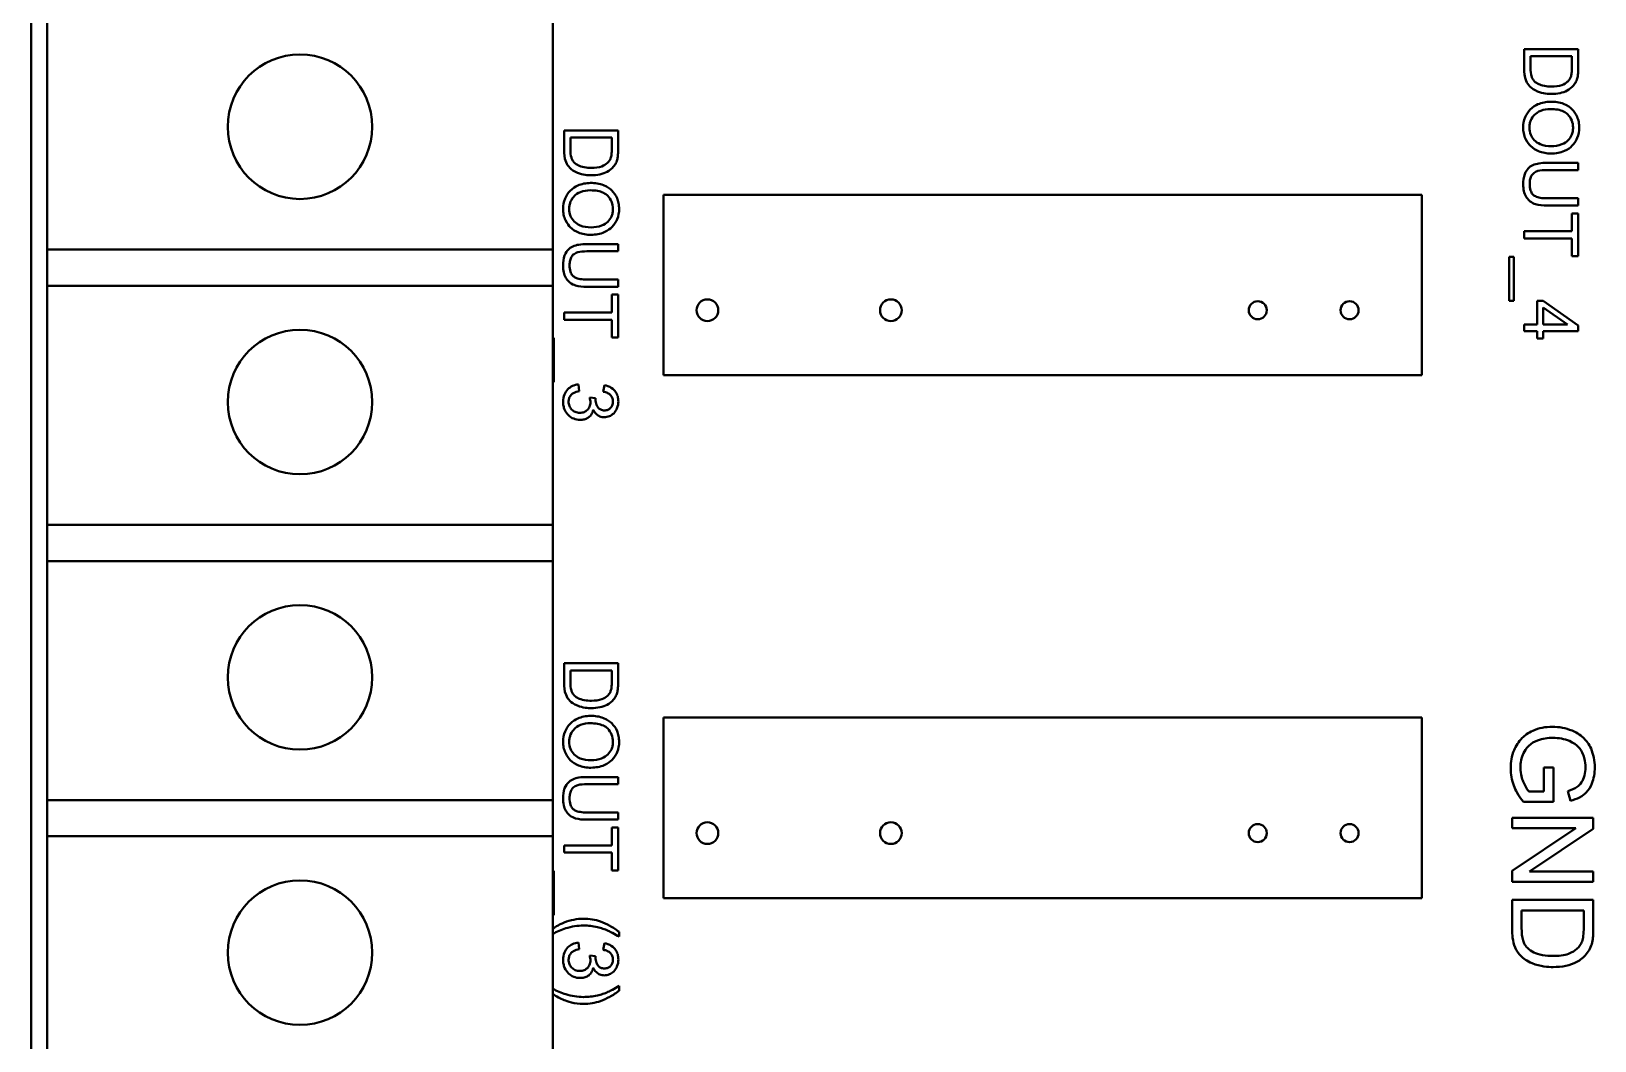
# Model space of a CAD drawing. Header units: millimetres. Extents: x 0 to 4205, y 0 to 2970.
# Drawn here: x 1889.35 to 1932.64, y 2444.78 to 2472.72 of the extents above; entities that cross this region are included whole.
import ezdxf

# ---------------------------------------------------------------- set-up
doc = ezdxf.new("R2010")
doc.units = ezdxf.units.MM
doc.header["$LTSCALE"] = 5
doc.layers.add('가시적인 것(ISO)', color=3, linetype='Continuous', lineweight=40)

msp = doc.modelspace()

# ---------------------------------------------------------------- linework, layer by layer
at = {"layer": '가시적인 것(ISO)'}
for p, q in [((1889.348, 2558.891), (1889.348, 2388.891)), ((1889.788, 2473.301), (1889.788, 2466.681)), ((1903.787, 2466.681), (1903.787, 2473.301)), ((1932.181, 2472.229), (1930.681, 2472.229)), ((1930.681, 2472.229), (1930.681, 2471.688)), ((1930.859, 2472.031), (1932.004, 2472.031)), ((1930.859, 2471.71), (1930.859, 2472.031)), ((1932.004, 2472.031), (1932.004, 2471.715)), ((1932.181, 2471.713), (1932.181, 2472.229)), ((1905.598, 2469.979), (1904.098, 2469.979)), ((1904.098, 2469.979), (1904.098, 2469.438)), ((1904.275, 2469.46), (1904.275, 2469.781)), ((1904.275, 2469.781), (1905.42, 2469.781)), ((1905.42, 2469.781), (1905.42, 2469.465)), ((1905.598, 2469.463), (1905.598, 2469.979)), ((1932.181, 2469.082), (1931.315, 2469.082)), ((1931.316, 2468.883), (1932.181, 2468.883)), ((1932.181, 2468.883), (1932.181, 2469.082)), ((1906.855, 2468.198), (1906.855, 2463.202)), ((1927.846, 2468.198), (1906.855, 2468.198)), ((1927.846, 2463.202), (1927.846, 2468.198)), ((1932.181, 2468.101), (1931.316, 2468.101)), ((1932.181, 2467.902), (1932.181, 2468.101)), ((1931.315, 2467.902), (1932.181, 2467.902)), ((1932.181, 2467.684), (1932.004, 2467.684)), ((1932.004, 2467.684), (1932.004, 2467.19)), ((1932.181, 2466.495), (1932.181, 2467.684)), ((1932.004, 2467.19), (1930.681, 2467.19)), ((1930.681, 2467.19), (1930.681, 2466.991)), ((1903.787, 2466.681), (1889.788, 2466.681)), ((1889.788, 2466.681), (1889.788, 2465.681)), ((1903.787, 2465.681), (1903.787, 2466.681)), ((1905.598, 2466.832), (1904.731, 2466.832)), ((1904.732, 2466.633), (1905.598, 2466.633)), ((1905.598, 2466.633), (1905.598, 2466.832)), ((1930.681, 2466.991), (1932.004, 2466.991)), ((1932.004, 2466.991), (1932.004, 2466.495)), ((1930.398, 2466.484), (1930.265, 2466.484)), ((1930.265, 2466.484), (1930.265, 2465.263)), ((1930.398, 2465.263), (1930.398, 2466.484)), ((1932.004, 2466.495), (1932.181, 2466.495)), ((1905.598, 2465.851), (1904.732, 2465.851)), ((1905.598, 2465.652), (1905.598, 2465.851)), ((1889.788, 2465.681), (1903.787, 2465.681)), ((1889.788, 2465.681), (1889.788, 2459.061)), ((1903.787, 2459.061), (1903.787, 2465.681)), ((1904.731, 2465.652), (1905.598, 2465.652)), ((1905.42, 2465.434), (1905.42, 2464.94)), ((1905.598, 2465.434), (1905.42, 2465.434)), ((1905.598, 2464.245), (1905.598, 2465.434)), ((1905.42, 2464.94), (1904.098, 2464.94)), ((1904.098, 2464.94), (1904.098, 2464.741)), ((1930.265, 2465.263), (1930.398, 2465.263)), ((1931.21, 2465.261), (1931.04, 2465.261)), ((1931.04, 2465.261), (1931.04, 2464.611)), ((1932.181, 2464.577), (1931.21, 2465.261)), ((1931.21, 2464.611), (1931.21, 2465.08)), ((1931.21, 2465.08), (1931.886, 2464.611)), ((1904.098, 2464.741), (1905.42, 2464.741)), ((1905.42, 2464.741), (1905.42, 2464.245)), ((1931.04, 2464.611), (1930.681, 2464.611)), ((1930.681, 2464.611), (1930.681, 2464.426)), ((1931.886, 2464.611), (1931.21, 2464.611)), ((1932.181, 2464.426), (1932.181, 2464.577)), ((1903.814, 2464.234), (1903.787, 2464.234)), ((1903.814, 2463.013), (1903.814, 2464.234)), ((1905.42, 2464.245), (1905.598, 2464.245)), ((1930.681, 2464.426), (1931.04, 2464.426)), ((1931.04, 2464.426), (1931.04, 2464.224)), ((1931.04, 2464.224), (1931.21, 2464.224)), ((1931.21, 2464.224), (1931.21, 2464.426)), ((1931.21, 2464.426), (1932.181, 2464.426)), ((1906.855, 2463.202), (1927.846, 2463.202)), ((1903.787, 2463.013), (1903.814, 2463.013)), ((1904.519, 2462.765), (1904.495, 2462.949)), ((1905.215, 2462.931), (1905.181, 2462.747)), ((1904.97, 2462.566), (1904.809, 2462.586)), ((1903.787, 2459.061), (1889.788, 2459.061)), ((1889.788, 2459.061), (1889.788, 2458.061)), ((1903.787, 2458.061), (1903.787, 2459.061)), ((1889.788, 2458.061), (1903.787, 2458.061)), ((1889.788, 2458.061), (1889.788, 2451.441)), ((1903.787, 2451.441), (1903.787, 2458.061)), ((1905.598, 2455.229), (1904.098, 2455.229)), ((1904.098, 2455.229), (1904.098, 2454.688)), ((1904.275, 2454.71), (1904.275, 2455.031)), ((1904.275, 2455.031), (1905.42, 2455.031)), ((1905.42, 2455.031), (1905.42, 2454.715)), ((1905.598, 2454.713), (1905.598, 2455.229)), ((1906.855, 2453.728), (1906.855, 2448.732)), ((1927.846, 2453.728), (1906.855, 2453.728)), ((1927.846, 2448.732), (1927.846, 2453.728)), ((1905.598, 2452.082), (1904.731, 2452.082)), ((1905.598, 2451.883), (1905.598, 2452.082)), ((1931.495, 2452.344), (1931.229, 2452.344)), ((1931.229, 2452.344), (1931.229, 2451.684)), ((1931.495, 2451.392), (1931.495, 2452.344)), ((1904.732, 2451.883), (1905.598, 2451.883)), ((1931.229, 2451.684), (1930.812, 2451.684)), ((1931.894, 2451.694), (1931.968, 2451.427)), ((1903.787, 2451.441), (1889.788, 2451.441)), ((1889.788, 2451.441), (1889.788, 2450.441)), ((1903.787, 2450.441), (1903.787, 2451.441)), ((1905.598, 2451.101), (1904.732, 2451.101)), ((1905.598, 2450.902), (1905.598, 2451.101)), ((1930.661, 2451.392), (1931.495, 2451.392)), ((1904.731, 2450.902), (1905.598, 2450.902)), ((1905.42, 2450.684), (1905.42, 2450.19)), ((1905.598, 2450.684), (1905.42, 2450.684)), ((1905.598, 2449.495), (1905.598, 2450.684)), ((1932.598, 2450.955), (1930.348, 2450.955)), ((1930.348, 2450.955), (1930.348, 2450.67)), ((1930.348, 2450.67), (1932.114, 2450.67)), ((1932.114, 2450.67), (1930.348, 2449.487)), ((1930.831, 2449.466), (1932.598, 2450.65)), ((1932.598, 2450.65), (1932.598, 2450.955)), ((1889.788, 2450.441), (1903.787, 2450.441)), ((1889.788, 2450.441), (1889.788, 2443.821)), ((1903.787, 2443.821), (1903.787, 2450.441)), ((1905.42, 2450.19), (1904.098, 2450.19)), ((1904.098, 2450.19), (1904.098, 2449.991)), ((1904.098, 2449.991), (1905.42, 2449.991)), ((1905.42, 2449.991), (1905.42, 2449.495)), ((1903.814, 2449.484), (1903.787, 2449.484)), ((1903.814, 2448.263), (1903.814, 2449.484)), ((1905.42, 2449.495), (1905.598, 2449.495)), ((1930.348, 2449.487), (1930.348, 2449.182)), ((1932.598, 2449.466), (1930.831, 2449.466)), ((1932.598, 2449.182), (1932.598, 2449.466)), ((1930.348, 2449.182), (1932.598, 2449.182)), ((1906.855, 2448.732), (1927.846, 2448.732)), ((1932.598, 2448.683), (1930.348, 2448.683)), ((1930.348, 2448.683), (1930.348, 2447.87)), ((1932.598, 2447.908), (1932.598, 2448.683)), ((1903.787, 2448.263), (1903.814, 2448.263)), ((1930.613, 2447.904), (1930.613, 2448.384)), ((1930.613, 2448.384), (1932.332, 2448.384)), ((1932.332, 2448.384), (1932.332, 2447.911)), ((1905.623, 2447.665), (1905.623, 2447.797)), ((1904.519, 2447.318), (1904.495, 2447.502)), ((1905.215, 2447.484), (1905.181, 2447.3)), ((1904.97, 2447.119), (1904.809, 2447.138)), ((1905.623, 2446.167), (1905.623, 2446.298))]:
    msp.add_line(p, q, dxfattribs=at)
for centre, radius in [((1896.788, 2470.081), 2), ((1908.068, 2465.001), 0.3), ((1913.148, 2465.001), 0.3), ((1923.308, 2465.001), 0.25), ((1925.848, 2465.001), 0.25), ((1896.788, 2462.461), 2), ((1896.788, 2454.841), 2), ((1908.068, 2450.531), 0.3), ((1913.148, 2450.531), 0.3), ((1923.308, 2450.531), 0.25), ((1925.848, 2450.531), 0.25), ((1896.788, 2447.221), 2)]:
    msp.add_circle(centre, radius, dxfattribs=at)
for points, knots in [([(1930.681, 2471.688), (1930.681, 2471.591), (1930.691, 2471.465), (1930.763, 2471.291), (1930.797, 2471.24), (1930.891, 2471.147), (1930.952, 2471.1), (1931.203, 2470.998), (1931.347, 2470.989), (1931.439, 2470.989)], [-0.1013045, -0.1013045, -0.1013045, -0.1013045, -0.0660401, -0.0660401, -0.0467074, -0.0467074, -0.0277304, -0.0277304, 0, 0, 0, 0]), ([(1930.964, 2471.343), (1930.946, 2471.361), (1930.932, 2471.38), (1930.902, 2471.43), (1930.892, 2471.459), (1930.866, 2471.54), (1930.859, 2471.622), (1930.859, 2471.71)], [-0.03972134, -0.03972134, -0.03972134, -0.03972134, -0.03404767, -0.03404767, -0.02637667, -0.02637667, 0, 0, 0, 0]), ([(1931.973, 2471.459), (1931.963, 2471.433), (1931.95, 2471.409), (1931.918, 2471.363), (1931.898, 2471.342), (1931.843, 2471.294), (1931.798, 2471.26), (1931.642, 2471.204), (1931.543, 2471.194), (1931.443, 2471.194)], [-0.08863704, -0.08863704, -0.08863704, -0.08863704, -0.07259706, -0.07259706, -0.05563873, -0.05563873, -0.02994642, -0.02994642, 0, 0, 0, 0]), ([(1932.004, 2471.715), (1932.004, 2471.666), (1932.002, 2471.612), (1931.992, 2471.526), (1931.985, 2471.489), (1931.973, 2471.459)], [-0.02271504, -0.02271504, -0.02271504, -0.02271504, -0.00972271, -0.00972271, 0, 0, 0, 0]), ([(1932.052, 2471.226), (1932.078, 2471.256), (1932.1, 2471.29), (1932.137, 2471.364), (1932.15, 2471.404), (1932.16, 2471.445)], [-0.02477761, -0.02477761, -0.02477761, -0.02477761, -0.01271181, -0.01271181, 0, 0, 0, 0]), ([(1932.16, 2471.445), (1932.168, 2471.481), (1932.173, 2471.522), (1932.18, 2471.609), (1932.181, 2471.662), (1932.181, 2471.713)], [-0.02610579, -0.02610579, -0.02610579, -0.02610579, -0.0151034, -0.0151034, 0, 0, 0, 0]), ([(1931.443, 2471.194), (1931.376, 2471.194), (1931.308, 2471.198), (1931.169, 2471.224), (1931.12, 2471.244), (1931.041, 2471.281), (1930.999, 2471.308), (1930.964, 2471.343)], [-0.03646535, -0.03646535, -0.03646535, -0.03646535, -0.02628406, -0.02628406, -0.01488015, -0.01488015, 0, 0, 0, 0]), ([(1931.439, 2470.989), (1931.518, 2470.989), (1931.598, 2470.996), (1931.75, 2471.028), (1931.816, 2471.052), (1931.943, 2471.119), (1932.003, 2471.166), (1932.052, 2471.226)], [-0.06427655, -0.06427655, -0.06427655, -0.06427655, -0.04327347, -0.04327347, -0.02318587, -0.02318587, 0, 0, 0, 0]), ([(1931.412, 2470.775), (1931.352, 2470.775), (1931.292, 2470.769), (1931.174, 2470.744), (1931.117, 2470.726), (1931.001, 2470.674), (1930.925, 2470.631), (1930.792, 2470.496), (1930.744, 2470.422), (1930.673, 2470.251), (1930.656, 2470.156), (1930.656, 2470.057)], [-0.1419282, -0.1419282, -0.1419282, -0.1419282, -0.11405, -0.11405, -0.0863552, -0.0863552, -0.0554723, -0.0554723, -0.0295193, -0.0295193, 0, 0, 0, 0]), ([(1930.827, 2470.058), (1930.827, 2470.094), (1930.83, 2470.129), (1930.843, 2470.197), (1930.852, 2470.229), (1930.891, 2470.319), (1930.928, 2470.371), (1931.007, 2470.449), (1931.06, 2470.492), (1931.227, 2470.558), (1931.319, 2470.571), (1931.41, 2470.571)], [-0.1304948, -0.1304948, -0.1304948, -0.1304948, -0.1101568, -0.1101568, -0.0908219, -0.0908219, -0.0538229, -0.0538229, -0.0272604, -0.0272604, 0, 0, 0, 0]), ([(1931.41, 2470.571), (1931.477, 2470.571), (1931.546, 2470.566), (1931.667, 2470.544), (1931.722, 2470.528), (1931.817, 2470.483), (1931.857, 2470.456), (1931.936, 2470.374), (1931.974, 2470.318), (1932.025, 2470.194), (1932.037, 2470.126), (1932.037, 2470.056)], [-0.09205293, -0.09205293, -0.09205293, -0.09205293, -0.07187986, -0.07187986, -0.05512906, -0.05512906, -0.04039251, -0.04039251, -0.02097998, -0.02097998, 0, 0, 0, 0]), ([(1932.208, 2470.057), (1932.208, 2470.11), (1932.203, 2470.162), (1932.184, 2470.262), (1932.17, 2470.309), (1932.116, 2470.436), (1932.066, 2470.507), (1931.961, 2470.61), (1931.89, 2470.669), (1931.661, 2470.759), (1931.536, 2470.775), (1931.412, 2470.775)], [-0.1914347, -0.1914347, -0.1914347, -0.1914347, -0.1588981, -0.1588981, -0.1283406, -0.1283406, -0.0734868, -0.0734868, -0.0371408, -0.0371408, 0, 0, 0, 0]), ([(1930.656, 2470.057), (1930.656, 2470.004), (1930.661, 2469.951), (1930.683, 2469.847), (1930.7, 2469.797), (1930.767, 2469.647), (1930.822, 2469.584), (1930.926, 2469.481), (1931.007, 2469.435), (1931.191, 2469.36), (1931.309, 2469.34), (1931.429, 2469.34)], [-0.08052814, -0.08052814, -0.08052814, -0.08052814, -0.075448, -0.075448, -0.0704261, -0.0704261, -0.05969695, -0.05969695, -0.03604414, -0.03604414, 0, 0, 0, 0]), ([(1931.431, 2469.545), (1931.328, 2469.545), (1931.222, 2469.559), (1931.057, 2469.628), (1931.005, 2469.667), (1930.921, 2469.753), (1930.887, 2469.803), (1930.838, 2469.922), (1930.827, 2469.99), (1930.827, 2470.058)], [-0.08165834, -0.08165834, -0.08165834, -0.08165834, -0.05685822, -0.05685822, -0.03882835, -0.03882835, -0.0205962, -0.0205962, 0, 0, 0, 0]), ([(1931.429, 2469.34), (1931.494, 2469.34), (1931.559, 2469.346), (1931.683, 2469.37), (1931.741, 2469.387), (1931.9, 2469.456), (1931.965, 2469.51), (1932.088, 2469.632), (1932.131, 2469.719), (1932.191, 2469.862), (1932.208, 2469.958), (1932.208, 2470.057)], [-0.06480513, -0.06480513, -0.06480513, -0.06480513, -0.05981322, -0.05981322, -0.05512545, -0.05512545, -0.04655354, -0.04655354, -0.0296574, -0.0296574, 0, 0, 0, 0]), ([(1932.037, 2470.056), (1932.037, 2470.019), (1932.034, 2469.983), (1932.019, 2469.912), (1932.008, 2469.878), (1931.974, 2469.803), (1931.943, 2469.75), (1931.857, 2469.667), (1931.804, 2469.627), (1931.631, 2469.559), (1931.531, 2469.545), (1931.431, 2469.545)], [-0.1516136, -0.1516136, -0.1516136, -0.1516136, -0.1220791, -0.1220791, -0.0935316, -0.0935316, -0.0558687, -0.0558687, -0.0298206, -0.0298206, 0, 0, 0, 0]), ([(1904.098, 2469.438), (1904.098, 2469.341), (1904.107, 2469.215), (1904.179, 2469.041), (1904.213, 2468.99), (1904.307, 2468.897), (1904.368, 2468.85), (1904.619, 2468.748), (1904.763, 2468.739), (1904.856, 2468.739)], [-0.1013045, -0.1013045, -0.1013045, -0.1013045, -0.0660401, -0.0660401, -0.0467074, -0.0467074, -0.0277304, -0.0277304, 0, 0, 0, 0]), ([(1904.38, 2469.093), (1904.362, 2469.111), (1904.348, 2469.13), (1904.319, 2469.18), (1904.308, 2469.209), (1904.282, 2469.29), (1904.275, 2469.372), (1904.275, 2469.46)], [-0.03972134, -0.03972134, -0.03972134, -0.03972134, -0.03404767, -0.03404767, -0.02637667, -0.02637667, 0, 0, 0, 0]), ([(1905.42, 2469.465), (1905.42, 2469.416), (1905.419, 2469.362), (1905.408, 2469.276), (1905.401, 2469.239), (1905.389, 2469.209)], [-0.02271504, -0.02271504, -0.02271504, -0.02271504, -0.00972271, -0.00972271, 0, 0, 0, 0]), ([(1905.576, 2469.195), (1905.584, 2469.231), (1905.589, 2469.272), (1905.596, 2469.359), (1905.598, 2469.412), (1905.598, 2469.463)], [-0.02610579, -0.02610579, -0.02610579, -0.02610579, -0.0151034, -0.0151034, 0, 0, 0, 0]), ([(1904.859, 2468.944), (1904.793, 2468.944), (1904.724, 2468.948), (1904.585, 2468.974), (1904.536, 2468.994), (1904.457, 2469.031), (1904.415, 2469.058), (1904.38, 2469.093)], [-0.03646535, -0.03646535, -0.03646535, -0.03646535, -0.02628406, -0.02628406, -0.01488015, -0.01488015, 0, 0, 0, 0]), ([(1904.856, 2468.739), (1904.935, 2468.739), (1905.014, 2468.746), (1905.166, 2468.778), (1905.232, 2468.802), (1905.359, 2468.869), (1905.419, 2468.916), (1905.468, 2468.976)], [-0.06427655, -0.06427655, -0.06427655, -0.06427655, -0.04327347, -0.04327347, -0.02318587, -0.02318587, 0, 0, 0, 0]), ([(1905.389, 2469.209), (1905.38, 2469.183), (1905.367, 2469.159), (1905.334, 2469.113), (1905.314, 2469.092), (1905.259, 2469.044), (1905.214, 2469.01), (1905.058, 2468.954), (1904.959, 2468.944), (1904.859, 2468.944)], [-0.08863704, -0.08863704, -0.08863704, -0.08863704, -0.07259706, -0.07259706, -0.05563873, -0.05563873, -0.02994642, -0.02994642, 0, 0, 0, 0]), ([(1905.468, 2468.976), (1905.495, 2469.006), (1905.516, 2469.04), (1905.553, 2469.114), (1905.566, 2469.154), (1905.576, 2469.195)], [-0.02477761, -0.02477761, -0.02477761, -0.02477761, -0.01271181, -0.01271181, 0, 0, 0, 0]), ([(1931.315, 2469.082), (1931.241, 2469.082), (1931.163, 2469.078), (1931.035, 2469.057), (1930.976, 2469.042), (1930.873, 2468.995), (1930.83, 2468.964), (1930.766, 2468.894), (1930.728, 2468.846), (1930.667, 2468.681), (1930.656, 2468.582), (1930.656, 2468.489)], [-0.1666428, -0.1666428, -0.1666428, -0.1666428, -0.120317, -0.120317, -0.0849202, -0.0849202, -0.0527526, -0.0527526, -0.028158, -0.028158, 0, 0, 0, 0]), ([(1930.836, 2468.506), (1930.836, 2468.547), (1930.84, 2468.588), (1930.86, 2468.673), (1930.876, 2468.706), (1930.908, 2468.76), (1930.931, 2468.786), (1930.997, 2468.837), (1931.036, 2468.851), (1931.135, 2468.878), (1931.228, 2468.883), (1931.316, 2468.883)], [-0.0552723, -0.0552723, -0.0552723, -0.0552723, -0.05006966, -0.05006966, -0.04418631, -0.04418631, -0.03650006, -0.03650006, -0.02622502, -0.02622502, 0, 0, 0, 0]), ([(1904.828, 2468.525), (1904.768, 2468.525), (1904.708, 2468.519), (1904.59, 2468.494), (1904.533, 2468.476), (1904.417, 2468.424), (1904.341, 2468.381), (1904.209, 2468.246), (1904.16, 2468.172), (1904.089, 2468.001), (1904.072, 2467.906), (1904.072, 2467.807)], [-0.1419282, -0.1419282, -0.1419282, -0.1419282, -0.11405, -0.11405, -0.0863552, -0.0863552, -0.0554723, -0.0554723, -0.0295193, -0.0295193, 0, 0, 0, 0]), ([(1905.624, 2467.807), (1905.624, 2467.86), (1905.619, 2467.912), (1905.6, 2468.012), (1905.586, 2468.059), (1905.532, 2468.186), (1905.482, 2468.257), (1905.377, 2468.36), (1905.306, 2468.419), (1905.078, 2468.509), (1904.952, 2468.525), (1904.828, 2468.525)], [-0.1914347, -0.1914347, -0.1914347, -0.1914347, -0.1588981, -0.1588981, -0.1283406, -0.1283406, -0.0734868, -0.0734868, -0.0371408, -0.0371408, 0, 0, 0, 0]), ([(1930.656, 2468.489), (1930.656, 2468.425), (1930.662, 2468.36), (1930.688, 2468.244), (1930.707, 2468.193), (1930.748, 2468.124), (1930.783, 2468.066), (1930.896, 2467.976), (1930.948, 2467.953), (1931.094, 2467.911), (1931.205, 2467.902), (1931.315, 2467.902)], [-0.1827395, -0.1827395, -0.1827395, -0.1827395, -0.1243095, -0.1243095, -0.0742781, -0.0742781, -0.0514626, -0.0514626, -0.0329561, -0.0329561, 0, 0, 0, 0]), ([(1931.316, 2468.101), (1931.254, 2468.101), (1931.187, 2468.104), (1931.081, 2468.123), (1931.033, 2468.135), (1930.96, 2468.171), (1930.937, 2468.19), (1930.892, 2468.242), (1930.875, 2468.276), (1930.842, 2468.373), (1930.836, 2468.442), (1930.836, 2468.506)], [-0.06580544, -0.06580544, -0.06580544, -0.06580544, -0.05062257, -0.05062257, -0.03951225, -0.03951225, -0.0306635, -0.0306635, -0.01915675, -0.01915675, 0, 0, 0, 0]), ([(1904.243, 2467.808), (1904.243, 2467.844), (1904.246, 2467.879), (1904.259, 2467.947), (1904.268, 2467.979), (1904.307, 2468.069), (1904.344, 2468.121), (1904.423, 2468.199), (1904.476, 2468.242), (1904.643, 2468.308), (1904.735, 2468.321), (1904.826, 2468.321)], [-0.1304948, -0.1304948, -0.1304948, -0.1304948, -0.1101568, -0.1101568, -0.0908219, -0.0908219, -0.0538229, -0.0538229, -0.0272604, -0.0272604, 0, 0, 0, 0]), ([(1904.826, 2468.321), (1904.893, 2468.321), (1904.962, 2468.316), (1905.083, 2468.294), (1905.138, 2468.278), (1905.233, 2468.233), (1905.273, 2468.206), (1905.352, 2468.124), (1905.39, 2468.068), (1905.441, 2467.944), (1905.453, 2467.876), (1905.453, 2467.806)], [-0.09205293, -0.09205293, -0.09205293, -0.09205293, -0.07187986, -0.07187986, -0.05512906, -0.05512906, -0.04039251, -0.04039251, -0.02097998, -0.02097998, 0, 0, 0, 0]), ([(1904.072, 2467.807), (1904.072, 2467.754), (1904.078, 2467.701), (1904.099, 2467.597), (1904.116, 2467.547), (1904.183, 2467.397), (1904.238, 2467.334), (1904.342, 2467.231), (1904.423, 2467.185), (1904.607, 2467.11), (1904.725, 2467.09), (1904.845, 2467.09)], [-0.08052814, -0.08052814, -0.08052814, -0.08052814, -0.075448, -0.075448, -0.0704261, -0.0704261, -0.05969695, -0.05969695, -0.03604414, -0.03604414, 0, 0, 0, 0]), ([(1904.848, 2467.295), (1904.744, 2467.295), (1904.638, 2467.309), (1904.473, 2467.378), (1904.421, 2467.417), (1904.337, 2467.503), (1904.303, 2467.553), (1904.254, 2467.672), (1904.243, 2467.74), (1904.243, 2467.808)], [-0.08165834, -0.08165834, -0.08165834, -0.08165834, -0.05685822, -0.05685822, -0.03882835, -0.03882835, -0.0205962, -0.0205962, 0, 0, 0, 0]), ([(1904.845, 2467.09), (1904.91, 2467.09), (1904.975, 2467.096), (1905.099, 2467.12), (1905.157, 2467.137), (1905.316, 2467.206), (1905.381, 2467.26), (1905.504, 2467.382), (1905.547, 2467.469), (1905.607, 2467.612), (1905.624, 2467.708), (1905.624, 2467.807)], [-0.06480513, -0.06480513, -0.06480513, -0.06480513, -0.05981322, -0.05981322, -0.05512545, -0.05512545, -0.04655354, -0.04655354, -0.0296574, -0.0296574, 0, 0, 0, 0]), ([(1905.453, 2467.806), (1905.453, 2467.769), (1905.45, 2467.733), (1905.435, 2467.662), (1905.424, 2467.628), (1905.39, 2467.553), (1905.359, 2467.5), (1905.273, 2467.417), (1905.22, 2467.377), (1905.047, 2467.309), (1904.947, 2467.295), (1904.848, 2467.295)], [-0.1516136, -0.1516136, -0.1516136, -0.1516136, -0.1220791, -0.1220791, -0.0935316, -0.0935316, -0.0558687, -0.0558687, -0.0298206, -0.0298206, 0, 0, 0, 0]), ([(1904.731, 2466.832), (1904.657, 2466.832), (1904.579, 2466.828), (1904.451, 2466.807), (1904.392, 2466.792), (1904.289, 2466.745), (1904.246, 2466.714), (1904.182, 2466.644), (1904.145, 2466.596), (1904.083, 2466.431), (1904.072, 2466.332), (1904.072, 2466.239)], [-0.1666428, -0.1666428, -0.1666428, -0.1666428, -0.120317, -0.120317, -0.0849202, -0.0849202, -0.0527526, -0.0527526, -0.028158, -0.028158, 0, 0, 0, 0]), ([(1904.252, 2466.256), (1904.252, 2466.297), (1904.256, 2466.338), (1904.276, 2466.423), (1904.292, 2466.456), (1904.325, 2466.51), (1904.347, 2466.536), (1904.413, 2466.587), (1904.452, 2466.601), (1904.551, 2466.628), (1904.645, 2466.633), (1904.732, 2466.633)], [-0.0552723, -0.0552723, -0.0552723, -0.0552723, -0.05006966, -0.05006966, -0.04418631, -0.04418631, -0.03650006, -0.03650006, -0.02622502, -0.02622502, 0, 0, 0, 0]), ([(1904.072, 2466.239), (1904.072, 2466.175), (1904.078, 2466.11), (1904.104, 2465.994), (1904.123, 2465.943), (1904.164, 2465.874), (1904.2, 2465.816), (1904.312, 2465.726), (1904.364, 2465.703), (1904.51, 2465.661), (1904.621, 2465.652), (1904.731, 2465.652)], [-0.1827395, -0.1827395, -0.1827395, -0.1827395, -0.1243095, -0.1243095, -0.0742781, -0.0742781, -0.0514626, -0.0514626, -0.0329561, -0.0329561, 0, 0, 0, 0]), ([(1904.732, 2465.851), (1904.67, 2465.851), (1904.603, 2465.854), (1904.497, 2465.873), (1904.45, 2465.885), (1904.376, 2465.921), (1904.353, 2465.94), (1904.309, 2465.992), (1904.291, 2466.026), (1904.258, 2466.123), (1904.252, 2466.192), (1904.252, 2466.256)], [-0.06580544, -0.06580544, -0.06580544, -0.06580544, -0.05062257, -0.05062257, -0.03951225, -0.03951225, -0.0306635, -0.0306635, -0.01915675, -0.01915675, 0, 0, 0, 0]), ([(1904.495, 2462.949), (1904.44, 2462.944), (1904.385, 2462.931), (1904.285, 2462.885), (1904.242, 2462.854), (1904.162, 2462.773), (1904.131, 2462.725), (1904.083, 2462.609), (1904.072, 2462.541), (1904.072, 2462.473)], [-0.06885089, -0.06885089, -0.06885089, -0.06885089, -0.0529579, -0.0529579, -0.03766992, -0.03766992, -0.02055925, -0.02055925, 0, 0, 0, 0]), ([(1904.224, 2462.471), (1904.224, 2462.502), (1904.228, 2462.532), (1904.246, 2462.588), (1904.259, 2462.614), (1904.3, 2462.668), (1904.328, 2462.69), (1904.406, 2462.736), (1904.464, 2462.754), (1904.519, 2462.765)], [-0.04276956, -0.04276956, -0.04276956, -0.04276956, -0.03481239, -0.03481239, -0.02718734, -0.02718734, -0.01690671, -0.01690671, 0, 0, 0, 0]), ([(1905.181, 2462.747), (1905.223, 2462.741), (1905.266, 2462.73), (1905.333, 2462.698), (1905.359, 2462.681), (1905.397, 2462.643), (1905.418, 2462.618), (1905.447, 2462.548), (1905.452, 2462.512), (1905.452, 2462.476)], [-0.06301122, -0.06301122, -0.06301122, -0.06301122, -0.03990409, -0.03990409, -0.02276781, -0.02276781, -0.01085121, -0.01085121, 0, 0, 0, 0]), ([(1905.603, 2462.479), (1905.603, 2462.528), (1905.598, 2462.577), (1905.571, 2462.667), (1905.552, 2462.708), (1905.505, 2462.775), (1905.469, 2462.82), (1905.349, 2462.896), (1905.283, 2462.918), (1905.215, 2462.931)], [-0.09774393, -0.09774393, -0.09774393, -0.09774393, -0.06922545, -0.06922545, -0.04258642, -0.04258642, -0.02086501, -0.02086501, 0, 0, 0, 0]), ([(1904.072, 2462.473), (1904.072, 2462.433), (1904.076, 2462.394), (1904.09, 2462.32), (1904.101, 2462.285), (1904.144, 2462.184), (1904.185, 2462.133), (1904.267, 2462.054), (1904.313, 2462.023), (1904.422, 2461.978), (1904.481, 2461.967), (1904.541, 2461.967)], [-0.06985908, -0.06985908, -0.06985908, -0.06985908, -0.0607385, -0.0607385, -0.05217226, -0.05217226, -0.03520118, -0.03520118, -0.01818642, -0.01818642, 0, 0, 0, 0]), ([(1904.538, 2462.163), (1904.515, 2462.163), (1904.492, 2462.165), (1904.449, 2462.173), (1904.428, 2462.179), (1904.367, 2462.206), (1904.334, 2462.232), (1904.283, 2462.285), (1904.262, 2462.316), (1904.231, 2462.389), (1904.224, 2462.43), (1904.224, 2462.471)], [-0.04480517, -0.04480517, -0.04480517, -0.04480517, -0.03953756, -0.03953756, -0.03452526, -0.03452526, -0.02387614, -0.02387614, -0.01249682, -0.01249682, 0, 0, 0, 0]), ([(1904.829, 2462.457), (1904.829, 2462.414), (1904.822, 2462.372), (1904.792, 2462.3), (1904.772, 2462.27), (1904.719, 2462.218), (1904.69, 2462.198), (1904.619, 2462.169), (1904.579, 2462.163), (1904.538, 2462.163)], [-0.04828106, -0.04828106, -0.04828106, -0.04828106, -0.03456334, -0.03456334, -0.02296734, -0.02296734, -0.01228332, -0.01228332, 0, 0, 0, 0]), ([(1904.809, 2462.586), (1904.815, 2462.563), (1904.82, 2462.538), (1904.827, 2462.496), (1904.829, 2462.476), (1904.829, 2462.457)], [-0.01294612, -0.01294612, -0.01294612, -0.01294612, -0.00574067, -0.00574067, 0, 0, 0, 0]), ([(1904.968, 2462.537), (1904.968, 2462.541), (1904.968, 2462.545), (1904.969, 2462.555), (1904.969, 2462.561), (1904.97, 2462.566)], [-0.002882985, -0.002882985, -0.002882985, -0.002882985, -0.001682254, -0.001682254, 0, 0, 0, 0]), ([(1905.218, 2462.23), (1905.199, 2462.23), (1905.181, 2462.232), (1905.146, 2462.239), (1905.129, 2462.244), (1905.09, 2462.261), (1905.07, 2462.276), (1905.024, 2462.326), (1905.006, 2462.364), (1904.977, 2462.434), (1904.968, 2462.485), (1904.968, 2462.537)], [-0.03345342, -0.03345342, -0.03345342, -0.03345342, -0.03023829, -0.03023829, -0.02729522, -0.02729522, -0.02280998, -0.02280998, -0.01561743, -0.01561743, 0, 0, 0, 0]), ([(1905.215, 2462.04), (1905.239, 2462.04), (1905.264, 2462.043), (1905.312, 2462.053), (1905.336, 2462.06), (1905.392, 2462.085), (1905.435, 2462.108), (1905.516, 2462.189), (1905.545, 2462.238), (1905.591, 2462.348), (1905.603, 2462.413), (1905.603, 2462.479)], [-0.07233212, -0.07233212, -0.07233212, -0.07233212, -0.0618739, -0.0618739, -0.05139769, -0.05139769, -0.03589481, -0.03589481, -0.02003156, -0.02003156, 0, 0, 0, 0]), ([(1905.452, 2462.476), (1905.452, 2462.457), (1905.451, 2462.438), (1905.444, 2462.402), (1905.439, 2462.385), (1905.421, 2462.341), (1905.404, 2462.316), (1905.361, 2462.274), (1905.338, 2462.258), (1905.282, 2462.235), (1905.25, 2462.23), (1905.218, 2462.23)], [-0.03959792, -0.03959792, -0.03959792, -0.03959792, -0.03345358, -0.03345358, -0.02773396, -0.02773396, -0.01817037, -0.01817037, -0.00966614, -0.00966614, 0, 0, 0, 0]), ([(1904.541, 2461.967), (1904.581, 2461.967), (1904.621, 2461.971), (1904.695, 2461.991), (1904.729, 2462.005), (1904.79, 2462.044), (1904.823, 2462.071), (1904.88, 2462.152), (1904.899, 2462.198), (1904.91, 2462.247)], [-0.0613968, -0.0613968, -0.0613968, -0.0613968, -0.04487794, -0.04487794, -0.02976308, -0.02976308, -0.0150421, -0.0150421, 0, 0, 0, 0]), ([(1904.91, 2462.247), (1904.929, 2462.206), (1904.954, 2462.167), (1905.022, 2462.098), (1905.059, 2462.078), (1905.129, 2462.048), (1905.171, 2462.04), (1905.215, 2462.04)], [-0.03177885, -0.03177885, -0.03177885, -0.03177885, -0.0229015, -0.0229015, -0.0130002, -0.0130002, 0, 0, 0, 0]), ([(1904.098, 2454.688), (1904.098, 2454.591), (1904.107, 2454.465), (1904.179, 2454.291), (1904.213, 2454.24), (1904.307, 2454.147), (1904.368, 2454.1), (1904.619, 2453.998), (1904.763, 2453.989), (1904.856, 2453.989)], [-0.1013045, -0.1013045, -0.1013045, -0.1013045, -0.0660401, -0.0660401, -0.0467074, -0.0467074, -0.0277304, -0.0277304, 0, 0, 0, 0]), ([(1904.38, 2454.343), (1904.362, 2454.361), (1904.348, 2454.38), (1904.319, 2454.43), (1904.308, 2454.459), (1904.282, 2454.54), (1904.275, 2454.622), (1904.275, 2454.71)], [-0.03972134, -0.03972134, -0.03972134, -0.03972134, -0.03404767, -0.03404767, -0.02637667, -0.02637667, 0, 0, 0, 0]), ([(1905.42, 2454.715), (1905.42, 2454.666), (1905.419, 2454.612), (1905.408, 2454.526), (1905.401, 2454.489), (1905.389, 2454.459)], [-0.02271504, -0.02271504, -0.02271504, -0.02271504, -0.00972271, -0.00972271, 0, 0, 0, 0]), ([(1905.576, 2454.445), (1905.584, 2454.481), (1905.589, 2454.522), (1905.596, 2454.609), (1905.598, 2454.662), (1905.598, 2454.713)], [-0.02610579, -0.02610579, -0.02610579, -0.02610579, -0.0151034, -0.0151034, 0, 0, 0, 0]), ([(1904.859, 2454.194), (1904.793, 2454.194), (1904.724, 2454.198), (1904.585, 2454.224), (1904.536, 2454.244), (1904.457, 2454.281), (1904.415, 2454.308), (1904.38, 2454.343)], [-0.03646535, -0.03646535, -0.03646535, -0.03646535, -0.02628406, -0.02628406, -0.01488015, -0.01488015, 0, 0, 0, 0]), ([(1904.856, 2453.989), (1904.935, 2453.989), (1905.014, 2453.996), (1905.166, 2454.028), (1905.232, 2454.052), (1905.359, 2454.119), (1905.419, 2454.166), (1905.468, 2454.226)], [-0.06427655, -0.06427655, -0.06427655, -0.06427655, -0.04327347, -0.04327347, -0.02318587, -0.02318587, 0, 0, 0, 0]), ([(1905.389, 2454.459), (1905.38, 2454.433), (1905.367, 2454.409), (1905.334, 2454.363), (1905.314, 2454.342), (1905.259, 2454.294), (1905.214, 2454.26), (1905.058, 2454.204), (1904.959, 2454.194), (1904.859, 2454.194)], [-0.08863704, -0.08863704, -0.08863704, -0.08863704, -0.07259706, -0.07259706, -0.05563873, -0.05563873, -0.02994642, -0.02994642, 0, 0, 0, 0]), ([(1905.468, 2454.226), (1905.495, 2454.256), (1905.516, 2454.29), (1905.553, 2454.364), (1905.566, 2454.404), (1905.576, 2454.445)], [-0.02477761, -0.02477761, -0.02477761, -0.02477761, -0.01271181, -0.01271181, 0, 0, 0, 0]), ([(1904.828, 2453.775), (1904.768, 2453.775), (1904.708, 2453.769), (1904.59, 2453.744), (1904.533, 2453.726), (1904.417, 2453.674), (1904.341, 2453.631), (1904.209, 2453.496), (1904.16, 2453.422), (1904.089, 2453.251), (1904.072, 2453.156), (1904.072, 2453.057)], [-0.1419282, -0.1419282, -0.1419282, -0.1419282, -0.11405, -0.11405, -0.0863552, -0.0863552, -0.0554723, -0.0554723, -0.0295193, -0.0295193, 0, 0, 0, 0]), ([(1905.624, 2453.057), (1905.624, 2453.11), (1905.619, 2453.162), (1905.6, 2453.262), (1905.586, 2453.309), (1905.532, 2453.436), (1905.482, 2453.507), (1905.377, 2453.61), (1905.306, 2453.669), (1905.078, 2453.759), (1904.952, 2453.775), (1904.828, 2453.775)], [-0.1914347, -0.1914347, -0.1914347, -0.1914347, -0.1588981, -0.1588981, -0.1283406, -0.1283406, -0.0734868, -0.0734868, -0.0371408, -0.0371408, 0, 0, 0, 0]), ([(1904.243, 2453.058), (1904.243, 2453.094), (1904.246, 2453.129), (1904.259, 2453.197), (1904.268, 2453.229), (1904.307, 2453.319), (1904.344, 2453.371), (1904.423, 2453.449), (1904.476, 2453.492), (1904.643, 2453.558), (1904.735, 2453.571), (1904.826, 2453.571)], [-0.1304948, -0.1304948, -0.1304948, -0.1304948, -0.1101568, -0.1101568, -0.0908219, -0.0908219, -0.0538229, -0.0538229, -0.0272604, -0.0272604, 0, 0, 0, 0]), ([(1904.826, 2453.571), (1904.893, 2453.571), (1904.962, 2453.566), (1905.083, 2453.544), (1905.138, 2453.528), (1905.233, 2453.483), (1905.273, 2453.456), (1905.352, 2453.374), (1905.39, 2453.318), (1905.441, 2453.194), (1905.453, 2453.126), (1905.453, 2453.056)], [-0.09205293, -0.09205293, -0.09205293, -0.09205293, -0.07187986, -0.07187986, -0.05512906, -0.05512906, -0.04039251, -0.04039251, -0.02097998, -0.02097998, 0, 0, 0, 0]), ([(1931.462, 2453.473), (1931.368, 2453.473), (1931.274, 2453.464), (1931.093, 2453.428), (1931.007, 2453.401), (1930.791, 2453.305), (1930.697, 2453.234), (1930.521, 2453.059), (1930.453, 2452.94), (1930.339, 2452.667), (1930.31, 2452.498), (1930.31, 2452.324)], [-0.1464759, -0.1464759, -0.1464759, -0.1464759, -0.1299975, -0.1299975, -0.11426, -0.11426, -0.0888441, -0.0888441, -0.0521905, -0.0521905, 0, 0, 0, 0]), ([(1932.637, 2452.346), (1932.637, 2452.438), (1932.629, 2452.531), (1932.595, 2452.706), (1932.569, 2452.789), (1932.477, 2452.998), (1932.407, 2453.086), (1932.273, 2453.219), (1932.17, 2453.298), (1931.834, 2453.439), (1931.651, 2453.473), (1931.462, 2453.473)], [-0.2208185, -0.2208185, -0.2208185, -0.2208185, -0.1886635, -0.1886635, -0.1585616, -0.1585616, -0.1092245, -0.1092245, -0.0567436, -0.0567436, 0, 0, 0, 0]), ([(1904.072, 2453.057), (1904.072, 2453.004), (1904.078, 2452.951), (1904.099, 2452.847), (1904.116, 2452.797), (1904.183, 2452.647), (1904.238, 2452.584), (1904.342, 2452.481), (1904.423, 2452.435), (1904.607, 2452.36), (1904.725, 2452.34), (1904.845, 2452.34)], [-0.08052814, -0.08052814, -0.08052814, -0.08052814, -0.075448, -0.075448, -0.0704261, -0.0704261, -0.05969695, -0.05969695, -0.03604414, -0.03604414, 0, 0, 0, 0]), ([(1904.848, 2452.545), (1904.744, 2452.545), (1904.638, 2452.559), (1904.473, 2452.628), (1904.421, 2452.667), (1904.337, 2452.753), (1904.303, 2452.803), (1904.254, 2452.922), (1904.243, 2452.99), (1904.243, 2453.058)], [-0.08165834, -0.08165834, -0.08165834, -0.08165834, -0.05685822, -0.05685822, -0.03882835, -0.03882835, -0.0205962, -0.0205962, 0, 0, 0, 0]), ([(1904.845, 2452.34), (1904.91, 2452.34), (1904.975, 2452.346), (1905.099, 2452.37), (1905.157, 2452.387), (1905.316, 2452.456), (1905.381, 2452.51), (1905.504, 2452.632), (1905.547, 2452.719), (1905.607, 2452.862), (1905.624, 2452.958), (1905.624, 2453.057)], [-0.06480513, -0.06480513, -0.06480513, -0.06480513, -0.05981322, -0.05981322, -0.05512545, -0.05512545, -0.04655354, -0.04655354, -0.0296574, -0.0296574, 0, 0, 0, 0]), ([(1905.453, 2453.056), (1905.453, 2453.019), (1905.45, 2452.983), (1905.435, 2452.912), (1905.424, 2452.878), (1905.39, 2452.803), (1905.359, 2452.75), (1905.273, 2452.667), (1905.22, 2452.627), (1905.047, 2452.559), (1904.947, 2452.545), (1904.848, 2452.545)], [-0.1516136, -0.1516136, -0.1516136, -0.1516136, -0.1220791, -0.1220791, -0.0935316, -0.0935316, -0.0558687, -0.0558687, -0.0298206, -0.0298206, 0, 0, 0, 0]), ([(1930.579, 2452.341), (1930.579, 2452.41), (1930.586, 2452.479), (1930.616, 2452.614), (1930.639, 2452.679), (1930.692, 2452.794), (1930.734, 2452.872), (1930.884, 2453.013), (1930.966, 2453.062), (1931.19, 2453.148), (1931.338, 2453.166), (1931.481, 2453.166)], [-0.1831674, -0.1831674, -0.1831674, -0.1831674, -0.1438051, -0.1438051, -0.1045616, -0.1045616, -0.0717557, -0.0717557, -0.042969, -0.042969, 0, 0, 0, 0]), ([(1931.481, 2453.166), (1931.56, 2453.166), (1931.639, 2453.159), (1931.791, 2453.13), (1931.863, 2453.109), (1931.934, 2453.08)], [-0.04649619, -0.04649619, -0.04649619, -0.04649619, -0.0228229, -0.0228229, 0, 0, 0, 0]), ([(1931.934, 2453.08), (1932.051, 2453.03), (1932.134, 2452.961), (1932.24, 2452.855), (1932.285, 2452.78), (1932.341, 2452.646), (1932.381, 2452.534), (1932.381, 2452.344)], [-0.2024066, -0.2024066, -0.2024066, -0.2024066, -0.1409423, -0.1409423, -0.0569604, -0.0569604, 0, 0, 0, 0]), ([(1904.731, 2452.082), (1904.657, 2452.082), (1904.579, 2452.078), (1904.451, 2452.057), (1904.392, 2452.042), (1904.289, 2451.995), (1904.246, 2451.964), (1904.182, 2451.894), (1904.145, 2451.846), (1904.083, 2451.681), (1904.072, 2451.582), (1904.072, 2451.489)], [-0.1666428, -0.1666428, -0.1666428, -0.1666428, -0.120317, -0.120317, -0.0849202, -0.0849202, -0.0527526, -0.0527526, -0.028158, -0.028158, 0, 0, 0, 0]), ([(1930.31, 2452.324), (1930.31, 2452.159), (1930.34, 2451.999), (1930.443, 2451.725), (1930.519, 2451.57), (1930.661, 2451.392)], [-0.1562466, -0.1562466, -0.1562466, -0.1562466, -0.0682942, -0.0682942, 0, 0, 0, 0]), ([(1930.812, 2451.684), (1930.751, 2451.753), (1930.698, 2451.852), (1930.63, 2452.02), (1930.579, 2452.155), (1930.579, 2452.341)], [-0.1624234, -0.1624234, -0.1624234, -0.1624234, -0.0556453, -0.0556453, 0, 0, 0, 0]), ([(1932.381, 2452.344), (1932.381, 2452.271), (1932.373, 2452.197), (1932.333, 2452.05), (1932.303, 2451.988), (1932.229, 2451.87), (1932.181, 2451.832), (1932.077, 2451.759), (1931.987, 2451.722), (1931.894, 2451.694)], [-0.05959311, -0.05959311, -0.05959311, -0.05959311, -0.05136855, -0.05136855, -0.04257626, -0.04257626, -0.02911316, -0.02911316, 0, 0, 0, 0]), ([(1931.968, 2451.427), (1932.053, 2451.448), (1932.137, 2451.478), (1932.309, 2451.567), (1932.365, 2451.617), (1932.468, 2451.722), (1932.519, 2451.808), (1932.614, 2452.042), (1932.637, 2452.193), (1932.637, 2452.346)], [-0.1017638, -0.1017638, -0.1017638, -0.1017638, -0.0899797, -0.0899797, -0.075762, -0.075762, -0.0458478, -0.0458478, 0, 0, 0, 0]), ([(1904.072, 2451.489), (1904.072, 2451.425), (1904.078, 2451.36), (1904.104, 2451.244), (1904.123, 2451.193), (1904.164, 2451.124), (1904.2, 2451.066), (1904.312, 2450.976), (1904.364, 2450.953), (1904.51, 2450.911), (1904.621, 2450.902), (1904.731, 2450.902)], [-0.1827395, -0.1827395, -0.1827395, -0.1827395, -0.1243095, -0.1243095, -0.0742781, -0.0742781, -0.0514626, -0.0514626, -0.0329561, -0.0329561, 0, 0, 0, 0]), ([(1904.252, 2451.506), (1904.252, 2451.547), (1904.256, 2451.588), (1904.276, 2451.673), (1904.292, 2451.706), (1904.325, 2451.76), (1904.347, 2451.786), (1904.413, 2451.837), (1904.452, 2451.851), (1904.551, 2451.878), (1904.645, 2451.883), (1904.732, 2451.883)], [-0.0552723, -0.0552723, -0.0552723, -0.0552723, -0.05006966, -0.05006966, -0.04418631, -0.04418631, -0.03650006, -0.03650006, -0.02622502, -0.02622502, 0, 0, 0, 0]), ([(1904.732, 2451.101), (1904.67, 2451.101), (1904.603, 2451.104), (1904.497, 2451.123), (1904.45, 2451.135), (1904.376, 2451.171), (1904.353, 2451.19), (1904.309, 2451.242), (1904.291, 2451.276), (1904.258, 2451.373), (1904.252, 2451.442), (1904.252, 2451.506)], [-0.06580544, -0.06580544, -0.06580544, -0.06580544, -0.05062257, -0.05062257, -0.03951225, -0.03951225, -0.0306635, -0.0306635, -0.01915675, -0.01915675, 0, 0, 0, 0]), ([(1904.641, 2448.16), (1904.455, 2448.16), (1904.277, 2448.125), (1904.048, 2448.031), (1903.926, 2447.979), (1903.787, 2447.89)], [-0.233985, -0.233985, -0.233985, -0.233985, -0.0717624, -0.0717624, -0.01692, -0.01692, -0.01692, -0.01692]), ([(1905.107, 2448.082), (1905.033, 2448.108), (1904.957, 2448.128), (1904.8, 2448.154), (1904.721, 2448.16), (1904.641, 2448.16)], [-0.04764837, -0.04764837, -0.04764837, -0.04764837, -0.02399687, -0.02399687, 0, 0, 0, 0]), ([(1905.623, 2447.797), (1905.541, 2447.858), (1905.455, 2447.915), (1905.282, 2448.01), (1905.196, 2448.05), (1905.107, 2448.082)], [-0.05911167, -0.05911167, -0.05911167, -0.05911167, -0.02840499, -0.02840499, 0, 0, 0, 0]), ([(1903.787, 2447.741), (1903.903, 2447.803), (1904.023, 2447.856), (1904.308, 2447.944), (1904.472, 2447.971), (1904.639, 2447.971)], [-0.08956306, -0.08956306, -0.08956306, -0.08956306, -0.05028586, -0.05028586, 0, 0, 0, 0]), ([(1904.639, 2447.971), (1904.704, 2447.971), (1904.768, 2447.967), (1904.897, 2447.953), (1904.96, 2447.942), (1905.024, 2447.927)], [-0.03878008, -0.03878008, -0.03878008, -0.03878008, -0.01945438, -0.01945438, 0, 0, 0, 0]), ([(1905.024, 2447.927), (1905.075, 2447.915), (1905.125, 2447.901), (1905.223, 2447.868), (1905.271, 2447.85), (1905.319, 2447.829)], [-0.03115365, -0.03115365, -0.03115365, -0.03115365, -0.01545144, -0.01545144, 0, 0, 0, 0]), ([(1905.319, 2447.829), (1905.357, 2447.812), (1905.404, 2447.787), (1905.499, 2447.736), (1905.565, 2447.699), (1905.623, 2447.665)], [-0.03227518, -0.03227518, -0.03227518, -0.03227518, -0.02006703, -0.02006703, 0, 0, 0, 0]), ([(1930.348, 2447.87), (1930.348, 2447.725), (1930.362, 2447.536), (1930.47, 2447.276), (1930.521, 2447.199), (1930.662, 2447.06), (1930.753, 2446.988), (1931.13, 2446.835), (1931.346, 2446.822), (1931.485, 2446.822)], [-0.1519567, -0.1519567, -0.1519567, -0.1519567, -0.0990602, -0.0990602, -0.0700611, -0.0700611, -0.0415956, -0.0415956, 0, 0, 0, 0]), ([(1930.771, 2447.354), (1930.745, 2447.379), (1930.723, 2447.409), (1930.679, 2447.484), (1930.663, 2447.527), (1930.624, 2447.648), (1930.613, 2447.772), (1930.613, 2447.904)], [-0.059582, -0.059582, -0.059582, -0.059582, -0.0510715, -0.0510715, -0.039565, -0.039565, 0, 0, 0, 0]), ([(1932.332, 2447.911), (1932.332, 2447.837), (1932.329, 2447.756), (1932.314, 2447.628), (1932.303, 2447.572), (1932.285, 2447.527)], [-0.03407256, -0.03407256, -0.03407256, -0.03407256, -0.01458407, -0.01458407, 0, 0, 0, 0]), ([(1932.565, 2447.506), (1932.578, 2447.56), (1932.585, 2447.621), (1932.596, 2447.751), (1932.598, 2447.832), (1932.598, 2447.908)], [-0.03915868, -0.03915868, -0.03915868, -0.03915868, -0.02265509, -0.02265509, 0, 0, 0, 0]), ([(1904.495, 2447.502), (1904.44, 2447.496), (1904.385, 2447.483), (1904.285, 2447.437), (1904.242, 2447.407), (1904.162, 2447.325), (1904.131, 2447.278), (1904.083, 2447.161), (1904.072, 2447.094), (1904.072, 2447.025)], [-0.06885089, -0.06885089, -0.06885089, -0.06885089, -0.0529579, -0.0529579, -0.03766992, -0.03766992, -0.02055925, -0.02055925, 0, 0, 0, 0]), ([(1904.224, 2447.024), (1904.224, 2447.054), (1904.228, 2447.084), (1904.246, 2447.141), (1904.259, 2447.166), (1904.3, 2447.221), (1904.328, 2447.243), (1904.406, 2447.289), (1904.464, 2447.307), (1904.519, 2447.318)], [-0.04276956, -0.04276956, -0.04276956, -0.04276956, -0.03481239, -0.03481239, -0.02718734, -0.02718734, -0.01690671, -0.01690671, 0, 0, 0, 0]), ([(1905.181, 2447.3), (1905.223, 2447.293), (1905.266, 2447.282), (1905.333, 2447.251), (1905.359, 2447.234), (1905.397, 2447.195), (1905.418, 2447.17), (1905.447, 2447.1), (1905.452, 2447.065), (1905.452, 2447.029)], [-0.06301122, -0.06301122, -0.06301122, -0.06301122, -0.03990409, -0.03990409, -0.02276781, -0.02276781, -0.01085121, -0.01085121, 0, 0, 0, 0]), ([(1905.603, 2447.032), (1905.603, 2447.081), (1905.598, 2447.129), (1905.571, 2447.22), (1905.552, 2447.26), (1905.505, 2447.328), (1905.469, 2447.372), (1905.349, 2447.448), (1905.283, 2447.471), (1905.215, 2447.484)], [-0.09774393, -0.09774393, -0.09774393, -0.09774393, -0.06922545, -0.06922545, -0.04258642, -0.04258642, -0.02086501, -0.02086501, 0, 0, 0, 0]), ([(1931.49, 2447.129), (1931.39, 2447.129), (1931.287, 2447.136), (1931.079, 2447.175), (1931.005, 2447.204), (1930.886, 2447.26), (1930.824, 2447.301), (1930.771, 2447.354)], [-0.05469802, -0.05469802, -0.05469802, -0.05469802, -0.03942608, -0.03942608, -0.02232022, -0.02232022, 0, 0, 0, 0]), ([(1931.485, 2446.822), (1931.603, 2446.822), (1931.723, 2446.832), (1931.95, 2446.881), (1932.049, 2446.916), (1932.24, 2447.017), (1932.329, 2447.088), (1932.404, 2447.177)], [-0.09641481, -0.09641481, -0.09641481, -0.09641481, -0.0649102, -0.0649102, -0.03477881, -0.03477881, 0, 0, 0, 0]), ([(1932.285, 2447.527), (1932.271, 2447.488), (1932.251, 2447.452), (1932.202, 2447.383), (1932.172, 2447.351), (1932.09, 2447.279), (1932.023, 2447.228), (1931.788, 2447.145), (1931.639, 2447.129), (1931.49, 2447.129)], [-0.1329556, -0.1329556, -0.1329556, -0.1329556, -0.1088956, -0.1088956, -0.0834581, -0.0834581, -0.0449196, -0.0449196, 0, 0, 0, 0]), ([(1932.404, 2447.177), (1932.443, 2447.223), (1932.476, 2447.273), (1932.53, 2447.384), (1932.551, 2447.444), (1932.565, 2447.506)], [-0.03716641, -0.03716641, -0.03716641, -0.03716641, -0.01906772, -0.01906772, 0, 0, 0, 0]), ([(1904.072, 2447.025), (1904.072, 2446.986), (1904.076, 2446.947), (1904.09, 2446.872), (1904.101, 2446.837), (1904.144, 2446.737), (1904.185, 2446.685), (1904.267, 2446.607), (1904.313, 2446.575), (1904.422, 2446.53), (1904.481, 2446.52), (1904.541, 2446.52)], [-0.06985908, -0.06985908, -0.06985908, -0.06985908, -0.0607385, -0.0607385, -0.05217226, -0.05217226, -0.03520118, -0.03520118, -0.01818642, -0.01818642, 0, 0, 0, 0]), ([(1904.538, 2446.715), (1904.515, 2446.715), (1904.492, 2446.717), (1904.449, 2446.726), (1904.428, 2446.732), (1904.367, 2446.759), (1904.334, 2446.785), (1904.283, 2446.837), (1904.262, 2446.868), (1904.231, 2446.942), (1904.224, 2446.982), (1904.224, 2447.024)], [-0.04480517, -0.04480517, -0.04480517, -0.04480517, -0.03953756, -0.03953756, -0.03452526, -0.03452526, -0.02387614, -0.02387614, -0.01249682, -0.01249682, 0, 0, 0, 0]), ([(1904.829, 2447.009), (1904.829, 2446.967), (1904.822, 2446.925), (1904.792, 2446.852), (1904.772, 2446.823), (1904.719, 2446.771), (1904.69, 2446.751), (1904.619, 2446.722), (1904.579, 2446.715), (1904.538, 2446.715)], [-0.04828106, -0.04828106, -0.04828106, -0.04828106, -0.03456334, -0.03456334, -0.02296734, -0.02296734, -0.01228332, -0.01228332, 0, 0, 0, 0]), ([(1904.541, 2446.52), (1904.581, 2446.52), (1904.621, 2446.524), (1904.695, 2446.543), (1904.729, 2446.557), (1904.79, 2446.596), (1904.823, 2446.624), (1904.88, 2446.705), (1904.899, 2446.751), (1904.91, 2446.8)], [-0.0613968, -0.0613968, -0.0613968, -0.0613968, -0.04487794, -0.04487794, -0.02976308, -0.02976308, -0.0150421, -0.0150421, 0, 0, 0, 0]), ([(1904.809, 2447.138), (1904.815, 2447.115), (1904.82, 2447.091), (1904.827, 2447.048), (1904.829, 2447.028), (1904.829, 2447.009)], [-0.01294612, -0.01294612, -0.01294612, -0.01294612, -0.00574067, -0.00574067, 0, 0, 0, 0]), ([(1904.91, 2446.8), (1904.929, 2446.758), (1904.954, 2446.72), (1905.022, 2446.651), (1905.059, 2446.63), (1905.129, 2446.601), (1905.171, 2446.593), (1905.215, 2446.593)], [-0.03177885, -0.03177885, -0.03177885, -0.03177885, -0.0229015, -0.0229015, -0.0130002, -0.0130002, 0, 0, 0, 0]), ([(1904.968, 2447.089), (1904.968, 2447.093), (1904.968, 2447.098), (1904.969, 2447.107), (1904.969, 2447.113), (1904.97, 2447.119)], [-0.002882985, -0.002882985, -0.002882985, -0.002882985, -0.001682254, -0.001682254, 0, 0, 0, 0]), ([(1905.218, 2446.783), (1905.199, 2446.783), (1905.181, 2446.784), (1905.146, 2446.791), (1905.129, 2446.796), (1905.09, 2446.814), (1905.07, 2446.829), (1905.024, 2446.878), (1905.006, 2446.916), (1904.977, 2446.987), (1904.968, 2447.037), (1904.968, 2447.089)], [-0.03345342, -0.03345342, -0.03345342, -0.03345342, -0.03023829, -0.03023829, -0.02729522, -0.02729522, -0.02280998, -0.02280998, -0.01561743, -0.01561743, 0, 0, 0, 0]), ([(1905.215, 2446.593), (1905.239, 2446.593), (1905.264, 2446.595), (1905.312, 2446.606), (1905.336, 2446.613), (1905.392, 2446.637), (1905.435, 2446.661), (1905.516, 2446.742), (1905.545, 2446.79), (1905.591, 2446.901), (1905.603, 2446.965), (1905.603, 2447.032)], [-0.07233212, -0.07233212, -0.07233212, -0.07233212, -0.0618739, -0.0618739, -0.05139769, -0.05139769, -0.03589481, -0.03589481, -0.02003156, -0.02003156, 0, 0, 0, 0]), ([(1905.452, 2447.029), (1905.452, 2447.01), (1905.451, 2446.99), (1905.444, 2446.954), (1905.439, 2446.937), (1905.421, 2446.893), (1905.404, 2446.869), (1905.361, 2446.827), (1905.338, 2446.811), (1905.282, 2446.788), (1905.25, 2446.783), (1905.218, 2446.783)], [-0.03959792, -0.03959792, -0.03959792, -0.03959792, -0.03345358, -0.03345358, -0.02773396, -0.02773396, -0.01817037, -0.01817037, -0.00966614, -0.00966614, 0, 0, 0, 0]), ([(1905.623, 2446.298), (1905.564, 2446.264), (1905.498, 2446.227), (1905.403, 2446.175), (1905.354, 2446.15), (1905.316, 2446.133)], [-0.03315715, -0.03315715, -0.03315715, -0.03315715, -0.01248793, -0.01248793, 0, 0, 0, 0]), ([(1904.639, 2445.993), (1904.472, 2445.993), (1904.308, 2446.019), (1904.023, 2446.108), (1903.903, 2446.16), (1903.787, 2446.222)], [-0.10471142, -0.10471142, -0.10471142, -0.10471142, -0.05443322, -0.05443322, -0.01516202, -0.01516202, -0.01516202, -0.01516202]), ([(1903.787, 2446.073), (1903.888, 2446.008), (1903.995, 2445.954), (1904.19, 2445.874), (1904.378, 2445.803), (1904.641, 2445.803)], [-0.1832014, -0.1832014, -0.1832014, -0.1832014, -0.0787799, -0.0787799, 0, 0, 0, 0]), ([(1905.021, 2446.036), (1904.958, 2446.022), (1904.895, 2446.011), (1904.767, 2445.996), (1904.703, 2445.993), (1904.639, 2445.993)], [-0.03855357, -0.03855357, -0.03855357, -0.03855357, -0.01921174, -0.01921174, 0, 0, 0, 0]), ([(1904.641, 2445.803), (1904.721, 2445.803), (1904.8, 2445.809), (1904.957, 2445.836), (1905.033, 2445.856), (1905.107, 2445.882)], [-0.04764847, -0.04764847, -0.04764847, -0.04764847, -0.02365155, -0.02365155, 0, 0, 0, 0]), ([(1905.316, 2446.133), (1905.269, 2446.113), (1905.221, 2446.094), (1905.122, 2446.062), (1905.072, 2446.048), (1905.021, 2446.036)], [-0.03112118, -0.03112118, -0.03112118, -0.03112118, -0.01562574, -0.01562574, 0, 0, 0, 0]), ([(1905.107, 2445.882), (1905.196, 2445.914), (1905.282, 2445.954), (1905.455, 2446.049), (1905.541, 2446.105), (1905.623, 2446.167)], [-0.05910636, -0.05910636, -0.05910636, -0.05910636, -0.03070392, -0.03070392, 0, 0, 0, 0])]:
    msp.add_open_spline(points, degree=3, knots=knots, dxfattribs=at)

doc.saveas('drawing.dxf')
